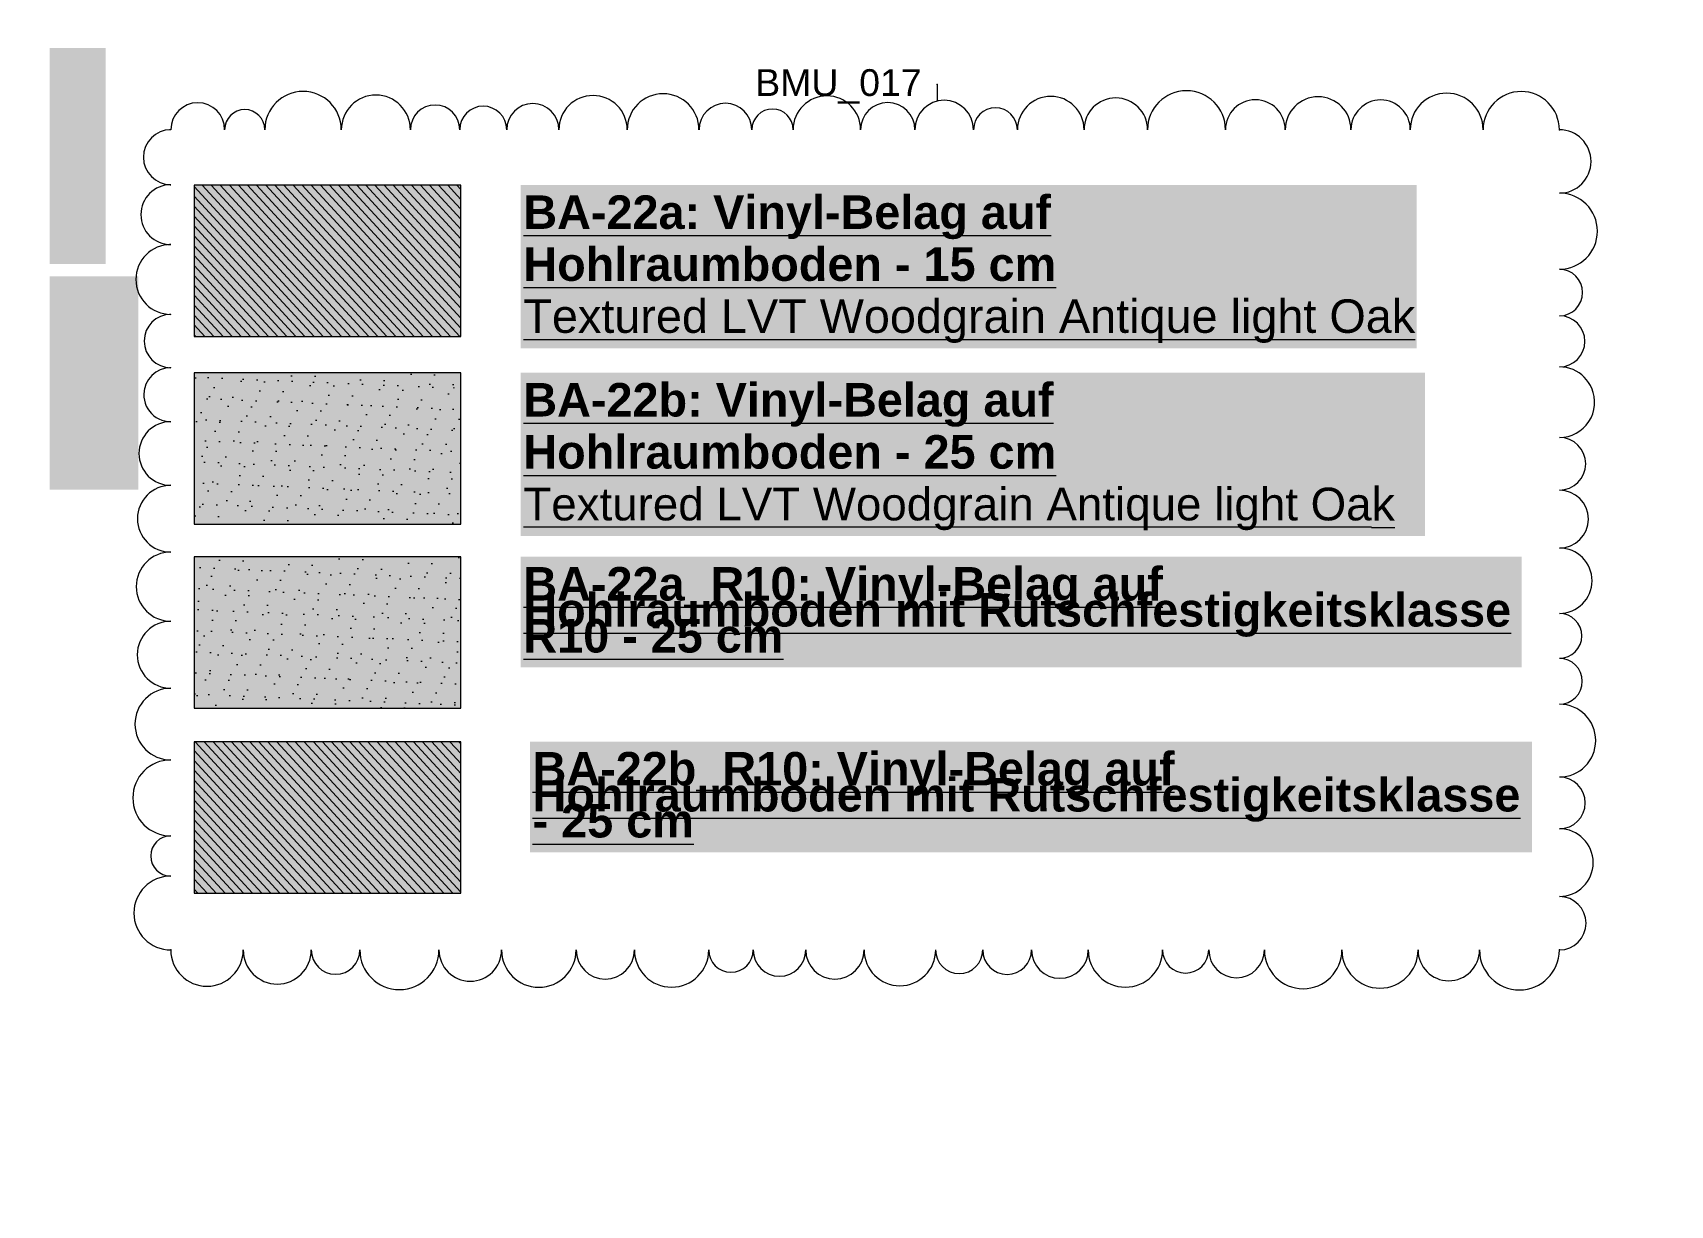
# Model space of a CAD drawing. Header units: metres. Extents: x 101 to 346, y 66 to 213.
# Drawn here: x 242.83 to 267.28, y 94.1 to 111.6 of the extents above; entities that cross this region are included whole.
import ezdxf

# ---------------------------------------------------------------- set-up
doc = ezdxf.new("R2010")
doc.units = ezdxf.units.M
doc.header["$MEASUREMENT"] = 0
doc.linetypes.add('Wipeout_Contour', pattern=[1, 0, -1])
for name, color, linetype in [('00  Indexwolken', 7, 'Continuous'), ('20  Boden Aufbauten', 7, 'Continuous'), ('20  Boden Aufbauten_Deckschraffur', 7, 'Continuous'), ('40 Text Legende', 7, 'Continuous'), ('Neubau_00  Indexwolken', 7, 'Continuous'), ('Neubau_40 Text Legende', 7, 'Continuous')]:
    doc.layers.add(name, color=color, linetype=linetype)
doc.styles.add('ERSTELLTER_STIL_1', font='')
doc.styles.add('ERSTELLTER_STIL_2', font='arial.ttf')
doc.styles.get('ERSTELLTER_STIL_1').set_extended_font_data('Arial')
pattern_1 = [(312.605446, (329.76636, 274.88207), (0.073603275, 0.067694593), [])]
pattern_2 = [(357.60545, (330.28158, 275.35593), (0.0131609, 0.31472494), [0, -0.21, 0, -0.315]), (62.60545, (330.75544, 274.8407), (-0.2796756, 0.14493635), [0, -0.154, 0, -0.266])]
pattern_3 = [(357.60545, (330.28158, 275.35593), (0.0131609, 0.31472494), [0, -0.21, 0, -0.315]), (62.60545, (330.75544, 274.8407), (-0.2796756, 0.14493635), [0, -0.154, 0, -0.266])]

msp = doc.modelspace()

# ---------------------------------------------------------------- wipeouts: each hides what was drawn before it
at = {"color": 254, "linetype": 'Wipeout_Contour', "lineweight": 0, "ltscale": 1106.499379}
msp.add_wipeout([(243.084, 95.573), (266.27, 95.573), (266.27, 119.186), (243.084, 119.186)], dxfattribs=at)

# ---------------------------------------------------------------- next in the draw order: hatches: boundary and pattern name
at = {"layer": '20  Boden Aufbauten_Deckschraffur', "linetype": 'Continuous', "lineweight": 18}
for color, points in [(30, [(245.243, 107.06), (249.226, 107.06), (249.226, 109.322), (245.243, 109.322)]), (171, [(245.243, 98.752), (249.226, 98.752), (249.226, 101.015), (245.243, 101.015)])]:
    msp.add_hatch(color=color, dxfattribs=at).paths.add_polyline_path(points)
h = msp.add_hatch(dxfattribs=at)
h.set_pattern_fill('Holz_Schalung_liegend__1_A6', color=6, style=0, pattern_type=2)
h.set_pattern_definition(pattern_1)
h.paths.add_polyline_path([(245.243, 107.06), (249.226, 107.06), (249.226, 109.322), (245.243, 109.322)])
at = {"layer": '20  Boden Aufbauten_Deckschraffur', "linetype": 'Continuous', "lineweight": 50, "true_color": 0xefefef}
for points in [[(245.243, 104.26), (249.226, 104.26), (249.226, 106.522), (245.243, 106.522)], [(245.243, 101.513), (249.226, 101.513), (249.226, 103.776), (245.243, 103.776)]]:
    msp.add_hatch(color=7, dxfattribs=at).paths.add_polyline_path(points)
at = {"layer": '20  Boden Aufbauten_Deckschraffur', "linetype": 'Continuous', "lineweight": 18, "true_color": 0x9f9f9f}
h = msp.add_hatch(dxfattribs=at)
h.set_pattern_fill('Mörtel_0007', color=253, style=0, pattern_type=2)
h.set_pattern_definition(pattern_2)
h.paths.add_polyline_path([(245.243, 104.26), (249.226, 104.26), (249.226, 106.522), (245.243, 106.522)])
h = msp.add_hatch(dxfattribs=at)
h.set_pattern_fill('Mörtel_0007', color=253, style=0, pattern_type=2)
h.set_pattern_definition(pattern_2)
h.paths.add_polyline_path([(245.243, 101.513), (249.226, 101.513), (249.226, 103.776), (245.243, 103.776)])
at = {"layer": '20  Boden Aufbauten_Deckschraffur', "linetype": 'Continuous', "lineweight": 18}
h = msp.add_hatch(dxfattribs=at)
h.set_pattern_fill('Holz_Schalung_liegend__1_A6', color=6, style=0, pattern_type=2)
h.set_pattern_definition(pattern_1)
h.paths.add_polyline_path([(245.243, 98.752), (249.226, 98.752), (249.226, 101.015), (245.243, 101.015)])
at = {"layer": 'Neubau_40 Text Legende', "linetype": 'Continuous', "lineweight": 0, "true_color": 0xffffff}
for points in [[(243.922, 111.369), (243.084, 111.369), (243.084, 108.146), (243.922, 108.146)], [(250.119, 106.885), (263.498, 106.885), (263.498, 109.322), (250.119, 109.322)], [(244.408, 107.961), (243.084, 107.961), (243.084, 104.775), (244.408, 104.775)], [(250.119, 104.085), (263.621, 104.085), (263.621, 106.522), (250.119, 106.522)], [(250.119, 102.124), (265.064, 102.124), (265.064, 103.776), (250.119, 103.776)], [(250.257, 99.364), (265.218, 99.364), (265.218, 101.015), (250.257, 101.015)]]:
    msp.add_hatch(color=7, dxfattribs=at).paths.add_polyline_path(points)

# ---------------------------------------------------------------- next in the draw order: linework, layer by layer
at = {"layer": '20  Boden Aufbauten', "color": 7, "linetype": 'Continuous', "lineweight": 13, "ltscale": 1000, "flags": 128}
for points in [[(245.243, 107.06), (249.226, 107.06), (249.226, 109.322), (245.243, 109.322)], [(245.243, 104.26), (249.226, 104.26), (249.226, 106.522), (245.243, 106.522)], [(245.243, 101.513), (249.226, 101.513), (249.226, 103.776), (245.243, 103.776)], [(245.243, 98.752), (249.226, 98.752), (249.226, 101.015), (245.243, 101.015)]]:
    msp.add_lwpolyline(points, close=True, dxfattribs=at)
at = {"layer": 'Neubau_00  Indexwolken', "color": 1, "linetype": 'Continuous', "lineweight": 13, "ltscale": 1000}
msp.add_line((256.337, 110.825), (256.337, 110.574), dxfattribs=at)
for centre, radius, start, end in [((245.297, 110.149), 0.402, 0, 180), ((246.87, 110.149), 0.571, 0, 180), ((247.957, 110.149), 0.516, 0, 180), ((248.841, 110.149), 0.368, 360, 180), ((250.3, 110.149), 0.39, 0, 180), ((251.199, 110.149), 0.51, 0, 180), ((252.245, 110.149), 0.536, 360, 180), ((253.176, 110.149), 0.394, 0, 180), ((254.691, 110.149), 0.504, 0, 180), ((255.6, 110.149), 0.405, 360, 180), ((256.443, 110.149), 0.438, 0, 180), ((258.033, 110.149), 0.497, 0, 180), ((259.004, 110.149), 0.474, 0, 180), ((260.06, 110.149), 0.582, 0, 180), ((261.088, 110.149), 0.446, 0, 180), ((262.025, 110.149), 0.491, 0, 180), ((262.959, 110.149), 0.443, 0, 180), ((263.945, 110.149), 0.544, 0, 180), ((265.058, 110.149), 0.569, 360, 180), ((245.999, 110.149), 0.3, 360, 180), ((249.559, 110.149), 0.351, 0, 180), ((253.879, 110.149), 0.308, 360, 180), ((257.208, 110.149), 0.327, 0, 180), ((244.895, 109.738), 0.41, 90, 270), ((265.627, 109.675), 0.473, 270, 90), ((244.895, 108.881), 0.447, 90, 270), ((265.627, 108.634), 0.568, 270, 90), ((244.895, 107.914), 0.521, 90, 270), ((265.627, 107.718), 0.347, 270, 90), ((244.895, 106.995), 0.398, 90, 270), ((265.627, 106.99), 0.381, 270, 90), ((265.627, 106.082), 0.527, 270, 90), ((244.895, 106.194), 0.403, 90, 270), ((244.895, 105.316), 0.475, 90, 270), ((265.627, 105.163), 0.393, 270, 90), ((244.895, 104.343), 0.498, 90, 270), ((265.627, 104.337), 0.433, 270, 90), ((244.895, 103.329), 0.516, 90, 270), ((265.627, 103.417), 0.488, 270, 90), ((244.895, 102.313), 0.5, 90, 270), ((265.627, 102.594), 0.335, 270, 90), ((265.627, 101.916), 0.342, 270, 90), ((244.895, 101.278), 0.535, 90, 270), ((265.627, 101.031), 0.543, 270, 90), ((244.895, 100.176), 0.567, 90, 270), ((265.627, 100.101), 0.386, 270, 90), ((244.895, 99.309), 0.3, 90, 270), ((265.627, 99.21), 0.505, 270, 90), ((244.895, 98.458), 0.551, 90, 270), ((265.627, 98.305), 0.399, 270, 90), ((245.435, 97.906), 0.541, 180, 360), ((246.484, 97.906), 0.508, 180, 360), ((247.355, 97.906), 0.363, 180, 0), ((248.308, 97.906), 0.591, 180, 360), ((249.366, 97.906), 0.467, 180, 360), ((250.39, 97.906), 0.557, 180, 360), ((251.382, 97.906), 0.435, 180, 0), ((252.372, 97.906), 0.555, 180, 360), ((253.259, 97.906), 0.332, 180, 0), ((253.983, 97.906), 0.392, 180, 0), ((254.811, 97.906), 0.436, 180, 360), ((255.781, 97.906), 0.534, 180, 360), ((256.666, 97.906), 0.352, 180, 360), ((257.382, 97.906), 0.365, 180, 0), ((258.17, 97.906), 0.423, 180, 360), ((259.148, 97.906), 0.555, 180, 0), ((260.047, 97.906), 0.345, 180, 360), ((260.808, 97.906), 0.415, 180, 360), ((261.802, 97.906), 0.578, 180, 360), ((262.949, 97.906), 0.569, 180, 360), ((263.976, 97.906), 0.459, 180, 360), ((265.031, 97.906), 0.596, 180, 360)]:
    msp.add_arc(centre, radius, start, end, dxfattribs=at)
for p in [(256.337, 110.825), (265.627, 110.149), (244.895, 97.906), (265.627, 97.906)]:
    msp.add_point(p, dxfattribs=at)

# ---------------------------------------------------------------- next in the draw order: texts
at = {"layer": '00  Indexwolken', "color": 1, "linetype": 'Continuous', "lineweight": 13, "insert": (253.621, 110.794), "char_height": 0.4, "attachment_point": 4, "style": 'ERSTELLTER_STIL_1'}
msp.add_mtext('\\A1;{\\pql;\\fArial|b0|i0|c0|p38;BMU_017}', dxfattribs=at)
at = {"layer": '40 Text Legende', "color": 7, "linetype": 'Continuous', "lineweight": 13, "char_height": 0.5, "attachment_point": 1, "style": 'ERSTELLTER_STIL_2'}
for s, insert, line_spacing_factor in [('\\A1;{\\pql;\\fArial|b1|i0|c0|p38;\\L\\LBA-22a:\\fArial|b1|i0|c0|p38; Vinyl-Belag auf \\P\\pql;\\fArial|b1|i0|c0|p38;Hohlraumboden - 15 cm\\P\\pql;\\fArial|b0|i0|c0|p38;Textured LVT Woodgrain Antique light Oak}', (250.159, 109.168), 0.930599), ('\\A1;{\\pql;\\fArial|b1|i0|c0|p38;\\L\\LBA-22b:\\fArial|b1|i0|c0|p38; Vinyl-Belag auf \\P\\pql;\\fArial|b1|i0|c0|p38;Hohlraumboden - 25 cm\\P\\pql;\\fArial|b0|i0|c0|p38;\\H0.976699x;Textured LVT Woodgrain Antique light Oa\\fArial|b0|i0|c0|p38;\\H1.023857x;k}', (250.159, 106.368), 0.933442)]:
    msp.add_mtext(s, dxfattribs=dict(at, insert=insert, line_spacing_factor=line_spacing_factor))
at = {"layer": '40 Text Legende', "color": 7, "linetype": 'Continuous', "lineweight": 13, "char_height": 0.5, "attachment_point": 1, "line_spacing_factor": 0.465532, "style": 'ERSTELLTER_STIL_2'}
for s, insert, width in [('\\A1;{\\pql;\\fArial|b1|i0|c0|p38;\\L\\LBA-22a_R10:\\fArial|b1|i0|c0|p38; Vinyl-Belag auf Hohlraumboden mit Rutsch\\fArial|b1|i0|c0|p38;festigkeitsklasse\\fArial|b1|i0|c0|p38; R10 - 25 cm}', (250.159, 103.621), 14.86485), ('\\A1;{\\pql;\\fArial|b1|i0|c0|p38;\\L\\LBA-22b_R10:\\fArial|b1|i0|c0|p38; Vinyl-Belag auf Hohlraumboden mit Rutsch\\fArial|b1|i0|c0|p38;festigkeitsklasse\\fArial|b1|i0|c0|p38; - 25 cm}', (250.297, 100.861), 14.88116)]:
    msp.add_mtext(s, dxfattribs=dict(at, insert=insert, width=width))

# ---------------------------------------------------------------- next in the draw order: wipeouts: each hides what was drawn before it
at = {"color": 254, "linetype": 'Wipeout_Contour', "lineweight": 0, "ltscale": 3811.938498}
msp.add_wipeout([(220.14, 79.307), (242.584, 79.307), (242.584, 135.285), (244.8, 135.285), (244.8, 127.909), (266.39, 127.909), (266.39, 154.093), (244.919, 154.093), (244.919, 154.776), (223.591, 154.776), (223.591, 135.285), (224.53, 135.285), (224.53, 123.615), (220.14, 123.615)], dxfattribs=at)

# ---------------------------------------------------------------- next in the draw order: wipeouts: each hides what was drawn before it
at = {"color": 254, "linetype": 'Wipeout_Contour', "lineweight": 0, "ltscale": 3701.176809}
msp.add_wipeout([(199.04, 98.622), (221.484, 98.622), (221.484, 154.599), (223.7, 154.599), (223.7, 147.224), (245.29, 147.224), (245.29, 173.407), (223.819, 173.407), (223.819, 174.09), (202.491, 174.09), (202.491, 154.599), (203.43, 154.599), (203.43, 142.93), (199.04, 142.93)], dxfattribs=at)

# ---------------------------------------------------------------- next in the draw order: wipeouts: each hides what was drawn before it
at = {"color": 254, "linetype": 'Wipeout_Contour', "lineweight": 0, "ltscale": 4219.120619}
msp.add_wipeout([(244.874, 94.857), (267.318, 94.857), (267.318, 150.835), (269.534, 150.835), (269.534, 143.459), (291.125, 143.459), (291.125, 169.643), (269.653, 169.643), (269.653, 170.326), (248.326, 170.326), (248.326, 150.835), (249.264, 150.835), (249.264, 139.165), (244.874, 139.165)], dxfattribs=at)

# ---------------------------------------------------------------- next in the draw order: hatches: boundary and pattern name
at = {"layer": '20  Boden Aufbauten_Deckschraffur', "linetype": 'Continuous', "lineweight": 18}
for color, points in [(30, [(245.243, 107.06), (249.226, 107.06), (249.226, 109.322), (245.243, 109.322)]), (171, [(245.243, 98.752), (249.226, 98.752), (249.226, 101.015), (245.243, 101.015)])]:
    msp.add_hatch(color=color, dxfattribs=at).paths.add_polyline_path(points)
h = msp.add_hatch(dxfattribs=at)
h.set_pattern_fill('Holz_Schalung_liegend__1_F0', color=6, style=0, pattern_type=2)
h.set_pattern_definition(pattern_1)
h.paths.add_polyline_path([(245.243, 107.06), (249.226, 107.06), (249.226, 109.322), (245.243, 109.322)])
at = {"layer": '20  Boden Aufbauten_Deckschraffur', "linetype": 'Continuous', "lineweight": 50, "true_color": 0xefefef}
for points in [[(245.243, 104.26), (249.226, 104.26), (249.226, 106.522), (245.243, 106.522)], [(245.243, 101.513), (249.226, 101.513), (249.226, 103.776), (245.243, 103.776)]]:
    msp.add_hatch(color=7, dxfattribs=at).paths.add_polyline_path(points)
at = {"layer": '20  Boden Aufbauten_Deckschraffur', "linetype": 'Continuous', "lineweight": 18, "true_color": 0x9f9f9f}
h = msp.add_hatch(dxfattribs=at)
h.set_pattern_fill('Mörtel_000a', color=253, style=0, pattern_type=2)
h.set_pattern_definition(pattern_2)
h.paths.add_polyline_path([(245.243, 104.26), (249.226, 104.26), (249.226, 106.522), (245.243, 106.522)])
h = msp.add_hatch(dxfattribs=at)
h.set_pattern_fill('Mörtel_000a', color=253, style=0, pattern_type=2)
h.set_pattern_definition(pattern_2)
h.paths.add_polyline_path([(245.243, 101.513), (249.226, 101.513), (249.226, 103.776), (245.243, 103.776)])
at = {"layer": '20  Boden Aufbauten_Deckschraffur', "linetype": 'Continuous', "lineweight": 18}
h = msp.add_hatch(dxfattribs=at)
h.set_pattern_fill('Holz_Schalung_liegend__1_F0', color=6, style=0, pattern_type=2)
h.set_pattern_definition(pattern_1)
h.paths.add_polyline_path([(245.243, 98.752), (249.226, 98.752), (249.226, 101.015), (245.243, 101.015)])
at = {"layer": 'Neubau_40 Text Legende', "linetype": 'Continuous', "lineweight": 0, "true_color": 0xffffff}
for points in [[(250.119, 106.885), (263.498, 106.885), (263.498, 109.322), (250.119, 109.322)], [(250.119, 104.085), (263.621, 104.085), (263.621, 106.522), (250.119, 106.522)], [(250.119, 102.124), (265.064, 102.124), (265.064, 103.776), (250.119, 103.776)], [(250.257, 99.364), (265.218, 99.364), (265.218, 101.015), (250.257, 101.015)]]:
    msp.add_hatch(color=7, dxfattribs=at).paths.add_polyline_path(points)

# ---------------------------------------------------------------- next in the draw order: linework, layer by layer
at = {"layer": '20  Boden Aufbauten', "color": 7, "linetype": 'Continuous', "lineweight": 13, "ltscale": 1000, "flags": 128}
for points in [[(245.243, 107.06), (249.226, 107.06), (249.226, 109.322), (245.243, 109.322)], [(245.243, 104.26), (249.226, 104.26), (249.226, 106.522), (245.243, 106.522)], [(245.243, 101.513), (249.226, 101.513), (249.226, 103.776), (245.243, 103.776)], [(245.243, 98.752), (249.226, 98.752), (249.226, 101.015), (245.243, 101.015)]]:
    msp.add_lwpolyline(points, close=True, dxfattribs=at)
at = {"layer": 'Neubau_00  Indexwolken', "color": 1, "linetype": 'Continuous', "lineweight": 13, "ltscale": 1000}
msp.add_line((256.337, 110.825), (256.337, 110.574), dxfattribs=at)
for centre, radius, start, end in [((245.297, 110.149), 0.402, 0, 180), ((246.87, 110.149), 0.571, 0, 180), ((247.957, 110.149), 0.516, 0, 180), ((248.841, 110.149), 0.368, 360, 180), ((250.3, 110.149), 0.39, 0, 180), ((251.199, 110.149), 0.51, 0, 180), ((252.245, 110.149), 0.536, 360, 180), ((253.176, 110.149), 0.394, 0, 180), ((254.691, 110.149), 0.504, 0, 180), ((255.6, 110.149), 0.405, 360, 180), ((256.443, 110.149), 0.438, 0, 180), ((258.033, 110.149), 0.497, 0, 180), ((259.004, 110.149), 0.474, 0, 180), ((260.06, 110.149), 0.582, 0, 180), ((261.088, 110.149), 0.446, 0, 180), ((262.025, 110.149), 0.491, 0, 180), ((262.959, 110.149), 0.443, 0, 180), ((263.945, 110.149), 0.544, 0, 180), ((265.058, 110.149), 0.569, 360, 180), ((245.999, 110.149), 0.3, 360, 180), ((249.559, 110.149), 0.351, 0, 180), ((253.879, 110.149), 0.308, 360, 180), ((257.208, 110.149), 0.327, 0, 180), ((244.895, 109.738), 0.41, 90, 92.8569), ((265.627, 109.675), 0.473, 270, 90), ((244.895, 109.738), 0.41, 267.1431, 270), ((244.895, 108.881), 0.447, 90, 92.6243), ((265.627, 108.634), 0.568, 270, 90), ((244.895, 108.881), 0.447, 267.3757, 270), ((244.895, 107.914), 0.521, 90, 92.2511), ((265.627, 107.718), 0.347, 270, 90), ((244.895, 107.914), 0.521, 267.7489, 270), ((244.895, 106.995), 0.398, 90, 92.9451), ((265.627, 106.99), 0.381, 270, 90), ((244.895, 106.995), 0.398, 267.0549, 270), ((265.627, 106.082), 0.527, 270, 90), ((244.895, 106.194), 0.403, 90, 92.906), ((244.895, 106.194), 0.403, 267.094, 270), ((244.895, 105.316), 0.475, 90, 92.4686), ((265.627, 105.163), 0.393, 270, 90), ((244.895, 105.316), 0.475, 267.5314, 270), ((244.895, 104.343), 0.498, 90, 92.3534), ((265.627, 104.337), 0.433, 270, 90), ((244.895, 104.343), 0.498, 267.6466, 270), ((244.895, 103.329), 0.516, 90, 92.2721), ((265.627, 103.417), 0.488, 270, 90), ((244.895, 103.329), 0.516, 267.7279, 270), ((244.895, 102.313), 0.5, 90, 92.3445), ((265.627, 102.594), 0.335, 270, 90), ((265.627, 101.916), 0.342, 270, 90), ((244.895, 102.313), 0.5, 267.6555, 270), ((244.895, 101.278), 0.535, 90, 92.1898), ((265.627, 101.031), 0.543, 270, 90), ((244.895, 101.278), 0.535, 267.8102, 270), ((244.895, 100.176), 0.567, 90, 92.0676), ((265.627, 100.101), 0.386, 270, 90), ((244.895, 100.176), 0.567, 267.9324, 270), ((244.895, 99.309), 0.3, 90, 93.9089), ((265.627, 99.21), 0.505, 270, 90), ((244.895, 99.309), 0.3, 266.0911, 270), ((244.895, 98.458), 0.551, 90, 92.1254), ((265.627, 98.305), 0.399, 270, 90), ((244.895, 98.458), 0.551, 267.8746, 270), ((245.435, 97.906), 0.541, 180, 360), ((246.484, 97.906), 0.508, 180, 360), ((247.355, 97.906), 0.363, 180, 0), ((248.308, 97.906), 0.591, 180, 360), ((249.366, 97.906), 0.467, 180, 360), ((250.39, 97.906), 0.557, 180, 360), ((251.382, 97.906), 0.435, 180, 0), ((252.372, 97.906), 0.555, 180, 360), ((253.259, 97.906), 0.332, 180, 0), ((253.983, 97.906), 0.392, 180, 0), ((254.811, 97.906), 0.436, 180, 360), ((255.781, 97.906), 0.534, 180, 360), ((256.666, 97.906), 0.352, 180, 360), ((257.382, 97.906), 0.365, 180, 0), ((258.17, 97.906), 0.423, 180, 360), ((259.148, 97.906), 0.555, 180, 0), ((260.047, 97.906), 0.345, 180, 360), ((260.808, 97.906), 0.415, 180, 360), ((261.802, 97.906), 0.578, 180, 360), ((262.949, 97.906), 0.569, 180, 360), ((263.976, 97.906), 0.459, 180, 360), ((265.031, 97.906), 0.596, 180, 360)]:
    msp.add_arc(centre, radius, start, end, dxfattribs=at)
for p in [(256.337, 110.825), (265.627, 110.149), (244.895, 97.906), (265.627, 97.906)]:
    msp.add_point(p, dxfattribs=at)

# ---------------------------------------------------------------- next in the draw order: texts
at = {"layer": '00  Indexwolken', "color": 1, "linetype": 'Continuous', "lineweight": 13, "insert": (253.621, 110.794), "char_height": 0.4, "attachment_point": 4, "style": 'ERSTELLTER_STIL_1'}
msp.add_mtext('\\A1;{\\pql;\\fArial|b0|i0|c0|p38;BMU_017}', dxfattribs=at)
at = {"layer": '40 Text Legende', "color": 7, "linetype": 'Continuous', "lineweight": 13, "char_height": 0.5, "attachment_point": 1, "style": 'ERSTELLTER_STIL_2'}
for s, insert, line_spacing_factor in [('\\A1;{\\pql;\\fArial|b1|i0|c0|p38;\\L\\LBA-22a:\\fArial|b1|i0|c0|p38; Vinyl-Belag auf \\P\\pql;\\fArial|b1|i0|c0|p38;Hohlraumboden - 15 cm\\P\\pql;\\fArial|b0|i0|c0|p38;Textured LVT Woodgrain Antique light Oak}', (250.159, 109.168), 0.930599), ('\\A1;{\\pql;\\fArial|b1|i0|c0|p38;\\L\\LBA-22b:\\fArial|b1|i0|c0|p38; Vinyl-Belag auf \\P\\pql;\\fArial|b1|i0|c0|p38;Hohlraumboden - 25 cm\\P\\pql;\\fArial|b0|i0|c0|p38;\\H0.976699x;Textured LVT Woodgrain Antique light Oa\\fArial|b0|i0|c0|p38;\\H1.023857x;k}', (250.159, 106.368), 0.933442)]:
    msp.add_mtext(s, dxfattribs=dict(at, insert=insert, line_spacing_factor=line_spacing_factor))
at = {"layer": '40 Text Legende', "color": 7, "linetype": 'Continuous', "lineweight": 13, "char_height": 0.5, "attachment_point": 1, "line_spacing_factor": 0.465532, "style": 'ERSTELLTER_STIL_2'}
for s, insert, width in [('\\A1;{\\pql;\\fArial|b1|i0|c0|p38;\\L\\LBA-22a_R10:\\fArial|b1|i0|c0|p38; Vinyl-Belag auf Hohlraumboden mit Rutsch\\fArial|b1|i0|c0|p38;festigkeitsklasse\\fArial|b1|i0|c0|p38; R10 - 25 cm}', (250.159, 103.621), 14.86485), ('\\A1;{\\pql;\\fArial|b1|i0|c0|p38;\\L\\LBA-22b_R10:\\fArial|b1|i0|c0|p38; Vinyl-Belag auf Hohlraumboden mit Rutsch\\fArial|b1|i0|c0|p38;festigkeitsklasse\\fArial|b1|i0|c0|p38; - 25 cm}', (250.297, 100.861), 14.88116)]:
    msp.add_mtext(s, dxfattribs=dict(at, insert=insert, width=width))

# ---------------------------------------------------------------- next in the draw order: wipeouts: each hides what was drawn before it
at = {"color": 254, "linetype": 'Wipeout_Contour', "lineweight": 0, "ltscale": 3696.91351}
msp.add_wipeout([(198.67, 98.622), (221.113, 98.622), (221.113, 154.599), (223.33, 154.599), (223.33, 147.224), (244.92, 147.224), (244.92, 173.407), (223.449, 173.407), (223.449, 174.09), (202.121, 174.09), (202.121, 154.599), (203.059, 154.599), (203.059, 142.93), (198.67, 142.93)], dxfattribs=at)

# ---------------------------------------------------------------- next in the draw order: wipeouts: each hides what was drawn before it
at = {"color": 254, "linetype": 'Wipeout_Contour', "lineweight": 0, "ltscale": 1087.523776}
msp.add_wipeout([(243.084, 82.678), (266.27, 82.678), (266.27, 106.291), (243.084, 106.291)], dxfattribs=at)

# ---------------------------------------------------------------- next in the draw order: hatches: boundary and pattern name
at = {"layer": '20  Boden Aufbauten_Deckschraffur', "linetype": 'Continuous', "lineweight": 50, "true_color": 0xefefef}
for points in [[(249.226, 106.291), (245.243, 106.291), (245.243, 104.26), (249.226, 104.26)], [(245.243, 101.513), (249.226, 101.513), (249.226, 103.776), (245.243, 103.776)]]:
    msp.add_hatch(color=7, dxfattribs=at).paths.add_polyline_path(points)
at = {"layer": '20  Boden Aufbauten_Deckschraffur', "linetype": 'Continuous', "lineweight": 18, "true_color": 0x9f9f9f}
h = msp.add_hatch(dxfattribs=at)
h.set_pattern_fill('Mörtel_0009', color=253, style=0, pattern_type=2)
h.set_pattern_definition(pattern_3)
h.paths.add_polyline_path([(249.226, 106.291), (245.243, 106.291), (245.243, 104.26), (249.226, 104.26)])
h = msp.add_hatch(dxfattribs=at)
h.set_pattern_fill('Mörtel_0009', color=253, style=0, pattern_type=2)
h.set_pattern_definition(pattern_3)
h.paths.add_polyline_path([(245.243, 101.513), (249.226, 101.513), (249.226, 103.776), (245.243, 103.776)])
at = {"layer": '20  Boden Aufbauten_Deckschraffur', "linetype": 'Continuous', "lineweight": 18}
msp.add_hatch(color=171, dxfattribs=at).paths.add_polyline_path([(245.243, 98.752), (249.226, 98.752), (249.226, 101.015), (245.243, 101.015)])
h = msp.add_hatch(dxfattribs=at)
h.set_pattern_fill('Holz_Schalung_liegend__1_A8', color=6, style=0, pattern_type=2)
h.set_pattern_definition(pattern_1)
h.paths.add_polyline_path([(245.243, 98.752), (249.226, 98.752), (249.226, 101.015), (245.243, 101.015)])
at = {"layer": 'Neubau_40 Text Legende', "linetype": 'Continuous', "lineweight": 0, "true_color": 0xffffff}
for points in [[(244.408, 106.291), (243.084, 106.291), (243.084, 104.775), (244.408, 104.775)], [(263.621, 106.291), (250.119, 106.291), (250.119, 104.085), (263.621, 104.085)], [(250.119, 102.124), (265.064, 102.124), (265.064, 103.776), (250.119, 103.776)], [(250.257, 99.364), (265.218, 99.364), (265.218, 101.015), (250.257, 101.015)]]:
    msp.add_hatch(color=7, dxfattribs=at).paths.add_polyline_path(points)

# ---------------------------------------------------------------- next in the draw order: linework, layer by layer
at = {"layer": '20  Boden Aufbauten', "color": 7, "linetype": 'Continuous', "lineweight": 13, "ltscale": 1000, "flags": 128}
msp.add_lwpolyline([(245.243, 106.291), (245.243, 104.26), (249.226, 104.26), (249.226, 106.291)], dxfattribs=at)
for points in [[(245.243, 101.513), (249.226, 101.513), (249.226, 103.776), (245.243, 103.776)], [(245.243, 98.752), (249.226, 98.752), (249.226, 101.015), (245.243, 101.015)]]:
    msp.add_lwpolyline(points, close=True, dxfattribs=at)
at = {"layer": 'Neubau_00  Indexwolken', "color": 1, "linetype": 'Continuous', "lineweight": 13, "ltscale": 1000}
for centre, radius, start, end in [((244.895, 106.194), 0.403, 166.0186, 270), ((265.627, 106.082), 0.527, 270, 23.3567), ((244.895, 105.316), 0.475, 90, 270), ((265.627, 105.163), 0.393, 270, 90), ((244.895, 104.343), 0.498, 90, 270), ((265.627, 104.337), 0.433, 270, 90), ((244.895, 103.329), 0.516, 90, 270), ((265.627, 103.417), 0.488, 270, 90), ((244.895, 102.313), 0.5, 90, 270), ((265.627, 102.594), 0.335, 270, 90), ((265.627, 101.916), 0.342, 270, 90), ((244.895, 101.278), 0.535, 90, 270), ((265.627, 101.031), 0.543, 270, 90), ((244.895, 100.176), 0.567, 90, 270), ((265.627, 100.101), 0.386, 270, 90), ((244.895, 99.309), 0.3, 90, 270), ((265.627, 99.21), 0.505, 270, 90), ((244.895, 98.458), 0.551, 90, 270), ((265.627, 98.305), 0.399, 270, 90), ((245.435, 97.906), 0.541, 180, 360), ((246.484, 97.906), 0.508, 180, 360), ((247.355, 97.906), 0.363, 180, 0), ((248.308, 97.906), 0.591, 180, 360), ((249.366, 97.906), 0.467, 180, 360), ((250.39, 97.906), 0.557, 180, 360), ((251.382, 97.906), 0.435, 180, 0), ((252.372, 97.906), 0.555, 180, 360), ((253.259, 97.906), 0.332, 180, 0), ((253.983, 97.906), 0.392, 180, 0), ((254.811, 97.906), 0.436, 180, 360), ((255.781, 97.906), 0.534, 180, 360), ((256.666, 97.906), 0.352, 180, 360), ((257.382, 97.906), 0.365, 180, 0), ((258.17, 97.906), 0.423, 180, 360), ((259.148, 97.906), 0.555, 180, 0), ((260.047, 97.906), 0.345, 180, 360), ((260.808, 97.906), 0.415, 180, 360), ((261.802, 97.906), 0.578, 180, 360), ((262.949, 97.906), 0.569, 180, 360), ((263.976, 97.906), 0.459, 180, 360), ((265.031, 97.906), 0.596, 180, 360)]:
    msp.add_arc(centre, radius, start, end, dxfattribs=at)
for p in [(244.895, 97.906), (265.627, 97.906)]:
    msp.add_point(p, dxfattribs=at)

# ---------------------------------------------------------------- next in the draw order: texts
at = {"layer": '40 Text Legende', "color": 7, "linetype": 'Continuous', "lineweight": 13, "insert": (250.159, 106.368), "char_height": 0.5, "attachment_point": 1, "line_spacing_factor": 0.933442, "style": 'ERSTELLTER_STIL_2'}
msp.add_mtext('\\A1;{\\pql;\\fArial|b1|i0|c0|p38;\\L\\LBA-22b:\\fArial|b1|i0|c0|p38; Vinyl-Belag auf \\P\\pql;\\fArial|b1|i0|c0|p38;Hohlraumboden - 25 cm\\P\\pql;\\fArial|b0|i0|c0|p38;\\H0.976699x;Textured LVT Woodgrain Antique light Oa\\fArial|b0|i0|c0|p38;\\H1.023857x;k}', dxfattribs=at)
at = {"layer": '40 Text Legende', "color": 7, "linetype": 'Continuous', "lineweight": 13, "char_height": 0.5, "attachment_point": 1, "line_spacing_factor": 0.465532, "style": 'ERSTELLTER_STIL_2'}
for s, insert, width in [('\\A1;{\\pql;\\fArial|b1|i0|c0|p38;\\L\\LBA-22a_R10:\\fArial|b1|i0|c0|p38; Vinyl-Belag auf Hohlraumboden mit Rutsch\\fArial|b1|i0|c0|p38;festigkeitsklasse\\fArial|b1|i0|c0|p38; R10 - 25 cm}', (250.159, 103.621), 14.86485), ('\\A1;{\\pql;\\fArial|b1|i0|c0|p38;\\L\\LBA-22b_R10:\\fArial|b1|i0|c0|p38; Vinyl-Belag auf Hohlraumboden mit Rutsch\\fArial|b1|i0|c0|p38;festigkeitsklasse\\fArial|b1|i0|c0|p38; - 25 cm}', (250.297, 100.861), 14.88116)]:
    msp.add_mtext(s, dxfattribs=dict(at, insert=insert, width=width))

# ---------------------------------------------------------------- next in the draw order: wipeouts: each hides what was drawn before it
at = {"color": 254, "linetype": 'Wipeout_Contour', "lineweight": 0, "ltscale": 3729.42589}
msp.add_wipeout([(220.14, 66.413), (242.584, 66.413), (242.584, 122.39), (244.8, 122.39), (244.8, 115.014), (266.39, 115.014), (266.39, 141.198), (244.919, 141.198), (244.919, 141.881), (223.591, 141.881), (223.591, 122.39), (224.53, 122.39), (224.53, 110.721), (220.14, 110.721)], dxfattribs=at)

doc.saveas('drawing.dxf')
